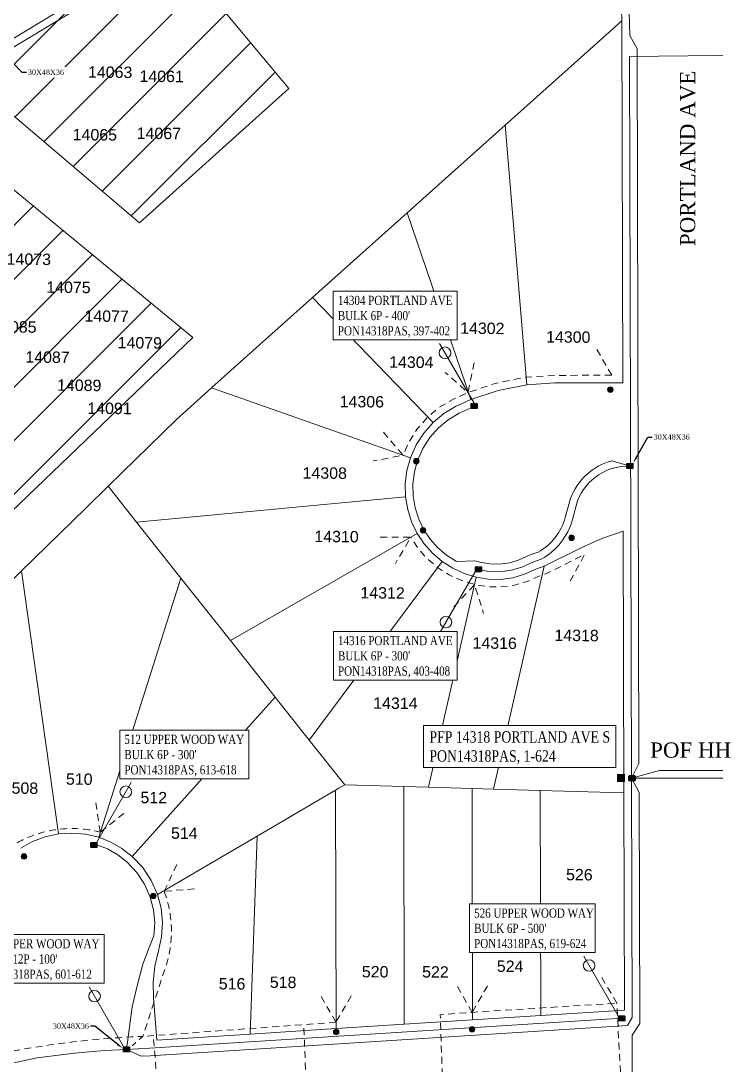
# Model space of a CAD drawing. Header units: feet. Extents: x 2808417 to 2820762, y 948624 to 970780.
# Drawn here: x 2814332 to 2814789, y 964691 to 965377 of the extents above; entities that cross this region are included whole.
import ezdxf
from ezdxf import colors
from ezdxf.entities.mleader import LeaderData, LeaderLine
from ezdxf.enums import TextEntityAlignment as Align
from ezdxf.lldxf.tags import DXFTag
from ezdxf.math import Vec2, Vec3

# ---------------------------------------------------------------- set-up
doc = ezdxf.new("R2010")
doc.units = ezdxf.units.FT
doc.header["$LTSCALE"] = 0.015
doc.header["$MEASUREMENT"] = 0
doc.set_wipeout_variables(frame=1)
doc.linetypes.add('DASHED', pattern=[5, 3, -2])
for name, color, linetype in [('144B', 112, '144B'), ('288A', 112, '288A'), ('288B', 112, '288B'), ('72A', 112, '72A'), ('Dakota County Addresses', 7, 'Continuous'), ('Dakota County Parcels', 7, 'Continuous'), ('DETAIL', 7, 'Continuous'), ('DROP BURIED', 7, 'DASHED'), ('NOTES', 7, 'Continuous'), ('PROP_TEL', 6, 'Continuous'), ('STREET NAME', 7, 'Continuous'), ('TAIL', 1, 'MST'), ('TELEPHONE STRUCT-EX', 30, 'Continuous'), ('TELEPHONE STRUCT-PROP', 6, 'Continuous'), ('TERMINALS', 7, 'Continuous')]:
    doc.layers.add(name, color=color, linetype=linetype)
doc.layers.add('RUNNING LINE (UNDERGROUND)', color=10, linetype='Continuous', lineweight=40)
doc.styles.add('Dimensions 100', font='arial.ttf')
doc.styles.add('Line', font='txt.shx', dxfattribs={"height": 3})
doc.styles.add('SIMPLEX', font='times.ttf', dxfattribs={"width": 0.8})
doc.styles.get("Standard").update_dxf_attribs({"font": 'times.ttf'})
doc.styles.add('Utilities', font='arial.ttf', dxfattribs={"height": 2.5})
tags = doc.linetypes.add('144B', pattern='A,80,-5,["144B",Line,S=1.5,R=0,X=0,Y=-1.5],-24', length=109).pattern_tags.tags
tags[6] = DXFTag(74, 10)
tags = doc.linetypes.add('288A', pattern='A,80,-5,["288A",Line,S=1.5,R=0,X=0,Y=-1.5],-24', length=109).pattern_tags.tags
tags[6] = DXFTag(74, 10)
tags = doc.linetypes.add('288B', pattern='A,80,-5,["288B",Line,S=1.5,R=0,X=0,Y=-1.5],-24', length=109).pattern_tags.tags
tags[6] = DXFTag(74, 10)
tags = doc.linetypes.add('72A', pattern='A,80,-5,["72A",Line,S=1.5,R=0,X=0,Y=-1.5],-20', length=105).pattern_tags.tags
tags[6] = DXFTag(74, 10)
tags = doc.linetypes.add('MST', pattern='A,5,-5,5,-5,["TAIL",Line,S=1.5,R=0,X=0,Y=-1.5],-20', length=40).pattern_tags.tags
tags[10] = DXFTag(74, 10)

# ---------------------------------------------------------------- blocks, each defined once
blk = doc.blocks.new('ACMAP_ANN_TEMPLATE_Dakota County Addresses')
at = {"layer": 'Dakota County Addresses', "style": 'Dimensions 100'}
blk.add_attdef('DakotaCountyAddress', text='', height=50, dxfattribs=at).set_placement((0, 0), align=Align.CENTER)
blk = doc.blocks.new('NEW HH')
at = {"ltscale": 40, "true_color": 0xffffff}
h = blk.add_hatch(color=7, dxfattribs=at)
h.dxf.hatch_style = 1
h.paths.add_polyline_path([(-0.061, -0.031, 0.414214), (-0.046, -0.046), (0.046, -0.046, 0.414214), (0.061, -0.031), (0.061, 0.031, 0.414214), (0.046, 0.046), (-0.046, 0.046, 0.414214), (-0.061, 0.031)])
at = {"layer": 'RUNNING LINE (UNDERGROUND)', "color": 6, "lineweight": 0, "const_width": 0.005, "flags": 128}
blk.add_lwpolyline([(-0.061, 0.031), (-0.061, -0.031, 0.414214), (-0.046, -0.046), (0.046, -0.046, 0.414214), (0.061, -0.031), (0.061, 0.031, 0.414214), (0.046, 0.046), (-0.046, 0.046, 0.414214)], format="xyb", close=True, dxfattribs=at)
at = {"layer": 'TELEPHONE STRUCT-PROP', "color": 18, "true_color": 0x000000, "style": 'Utilities'}
blk.add_text('HH', height=0.05, dxfattribs=at).set_placement((0, 0), align=Align.MIDDLE_CENTER)
blk = doc.blocks.new('Proposed FlowerPot')
at = {"lineweight": 5, "ltscale": 100, "true_color": 0xffffff}
h = blk.add_hatch(color=7, dxfattribs=at)
h.dxf.hatch_style = 1
h.paths.add_polyline_path([(0, 0.06, 0.414214), (-0.06, 0, 0.414214), (0, -0.06, 0.414214), (0.06, 0, 0.414214)])
at = {"lineweight": 5, "ltscale": 100}
blk.add_circle((0, 0), 0.0604, dxfattribs=at)
at = {"layer": 'RUNNING LINE (UNDERGROUND)', "color": 6, "lineweight": 5, "const_width": 0.00907, "flags": 128}
blk.add_lwpolyline([(-0.06, 0, -0.414214), (0, 0.06, -0.414214), (0.06, 0, -0.414214), (0, -0.06, -0.414214), (-0.06, 0)], format="xyb", dxfattribs=at)
at = {"color": 18, "linetype": 'ByBlock', "lineweight": 5, "ltscale": 100, "true_color": 0x000000, "style": 'Dimensions 100'}
blk.add_text('F', height=0.0744, dxfattribs=at).set_placement((-0.029, -0.037))
blk = doc.blocks.new('PFP')
at = {"color": 6}
blk.add_wipeout([(-0.121, 0.121), (0.121, 0.121), (0.121, -0.121), (-0.121, -0.121)], dxfattribs=at)
at = {"ltscale": 40, "true_color": 0xffffff}
h = blk.add_hatch(color=7, dxfattribs=at)
h.dxf.hatch_style = 1
h.paths.add_polyline_path([(-0.121, -0.121), (0.121, -0.121), (0.121, 0.121), (-0.121, 0.121)])
at = {"layer": 'RUNNING LINE (UNDERGROUND)', "color": 6, "lineweight": 0, "const_width": 0.0181, "flags": 128}
blk.add_lwpolyline([(-0.121, 0.121), (0.121, 0.121), (0.121, -0.121), (-0.121, -0.121)], close=True, dxfattribs=at)
at = {"layer": 'RUNNING LINE (UNDERGROUND)', "color": 18, "lineweight": 0, "true_color": 0x000000, "const_width": 0.0181, "flags": 128}
for points in [[(-0.084, -0.084), (0.084, 0.084)], [(-0.084, 0.084), (0.084, -0.084)]]:
    blk.add_lwpolyline(points, dxfattribs=at)
blk = doc.blocks.new('TERMINAL')
at = {"lineweight": 5, "ltscale": 0.5, "flags": 128}
blk.add_lwpolyline([(-0.07, -0.65), (-0.07, 44.75)], dxfattribs=at)
at = {"lineweight": 5, "ltscale": 0.5}
blk.add_circle((-0.07, 37.61), 3.83, dxfattribs=at)
blk = doc.blocks.new('EX HH')
at = {"ltscale": 40, "true_color": 0xffffff}
h = blk.add_hatch(color=7, dxfattribs=at)
h.dxf.hatch_style = 1
h.paths.add_polyline_path([(-0.061, -0.031, 0.414214), (-0.046, -0.046), (0.046, -0.046, 0.414214), (0.061, -0.031), (0.061, 0.031, 0.414214), (0.046, 0.046), (-0.046, 0.046, 0.414214), (-0.061, 0.031)])
at = {"color": 30, "const_width": 0.005, "flags": 128}
blk.add_lwpolyline([(-0.061, 0.031), (-0.061, -0.031, 0.414214), (-0.046, -0.046), (0.046, -0.046, 0.414214), (0.061, -0.031), (0.061, 0.031, 0.414214), (0.046, 0.046), (-0.046, 0.046, 0.414214)], format="xyb", close=True, dxfattribs=at)
at = {"layer": 'RUNNING LINE (UNDERGROUND)', "color": 7, "lineweight": -3, "flags": 128}
blk.add_lwpolyline([(-0.054, 0.031), (-0.054, -0.031, 0.414214), (-0.046, -0.038), (0.046, -0.038, 0.414214), (0.054, -0.031), (0.054, 0.031, 0.414214), (0.046, 0.038), (-0.046, 0.038, 0.414214)], format="xyb", close=True, dxfattribs=at)
at = {"layer": 'TELEPHONE STRUCT-PROP', "color": 30, "style": 'Utilities'}
blk.add_text('HH', height=0.05, dxfattribs=at).set_placement((0, 0), align=Align.MIDDLE_CENTER)

msp = doc.modelspace()

# ---------------------------------------------------------------- linework, layer by layer
at = {"layer": '144B', "lineweight": 5, "ltscale": 50, "flags": 128}
msp.add_lwpolyline([(2814732.85, 964879.36), (2814737.88, 964869.94), (2814738.27, 964718.04), (2814733.29, 964710.21), (2814733.4, 964666.55), (2814734.25, 964343.56), (2814734.39, 964288.65), (2814735.66, 963801.1), (2814736.5, 963481.3)], dxfattribs=at)
at = {"layer": 'Dakota County Parcels', "lineweight": 5}
for p, q in [((2814726.55, 965377.26), (2814720.9, 965578.69)), ((2814320.43, 965356.21), (2814551.47, 965496.23)), ((2814649.89, 965308.66), (2814726.55, 965377.26)), ((2814727.17, 965139.28), (2814726.55, 965377.26)), ((2814585.44, 965250.98), (2814649.89, 965308.66)), ((2814649.89, 965308.66), (2814664.03, 965137.95)), ((2814523.23, 965195.3), (2814585.44, 965250.98)), ((2814585.44, 965250.98), (2814627.3, 965128.23)), ((2814478.14, 965154.96), (2814523.23, 965195.3)), ((2814523.23, 965195.3), (2814602.47, 965113.2)), ((2814456.91, 965135.96), (2814478.14, 965154.96)), ((2814433.84, 965115.25), (2814456.91, 965135.96)), ((2814456.91, 965135.96), (2814587.55, 965089.96)), ((2814682.49, 965139.17), (2814664.03, 965137.95)), ((2814682.49, 965139.17), (2814727.17, 965139.28)), ((2814627.3, 965128.23), (2814617.31, 965123.69)), ((2814388.8, 965071.23), (2814433.84, 965115.25)), ((2814374.12, 965056.85), (2814388.8, 965071.23)), ((2814388.8, 965071.23), (2814407.45, 965047.69)), ((2814407.45, 965047.69), (2814584.41, 965064.39)), ((2814331.94, 965015.55), (2814374.12, 965056.85)), ((2814407.45, 965047.69), (2814436.63, 965010.89)), ((2814469.25, 964969.73), (2814592.09, 965040.18)), ((2814727.87, 964869.63), (2814727.42, 965041.78)), ((2814675.51, 965018.64), (2814699.89, 965030.83)), ((2814521.11, 964904.3), (2814608.38, 965021.86)), ((2814261.68, 964946.75), (2814331.94, 965015.55)), ((2814331.94, 965015.55), (2814356.21, 964842.6)), ((2814642.16, 964872.1), (2814675.51, 965018.64)), ((2814670.01, 965016.75), (2814675.51, 965018.64)), ((2814382.66, 964840.38), (2814436.63, 965010.89)), ((2814436.63, 965010.89), (2814469.25, 964969.73)), ((2814599.38, 964873.33), (2814630.82, 965011.53)), ((2814469.25, 964969.73), (2814498.74, 964932.53)), ((2814404.65, 964827.81), (2814498.74, 964932.53)), ((2814498.74, 964932.53), (2814521.11, 964904.3)), ((2814521.11, 964904.3), (2814544.4, 964874.92)), ((2814540.62, 964872.7), (2814544.4, 964874.92)), ((2814544.4, 964874.92), (2814583.15, 964873.81)), ((2814486.78, 964841.16), (2814538.25, 964871.3)), ((2814538.25, 964871.3), (2814540.62, 964872.7)), ((2814538.66, 964714.56), (2814538.25, 964871.3)), ((2814583.15, 964873.81), (2814599.38, 964873.33)), ((2814583.55, 964717.42), (2814583.15, 964873.81)), ((2814599.38, 964873.33), (2814628.06, 964872.51)), ((2814628.06, 964872.51), (2814642.16, 964872.1)), ((2814628.46, 964720.3), (2814628.06, 964872.51)), ((2814642.16, 964872.1), (2814672.97, 964871.21)), ((2814673.36, 964723.15), (2814672.97, 964871.21)), ((2814672.97, 964871.21), (2814727.87, 964869.63)), ((2814728.24, 964726.65), (2814727.87, 964869.63)), ((2814421.25, 964802.78), (2814486.78, 964841.16)), ((2814482.28, 964710.97), (2814486.78, 964841.16)), ((2814418.64, 964734.74), (2814420.89, 964707.06)), ((2814673.36, 964723.15), (2814728.24, 964726.65)), ((2814538.66, 964714.56), (2814583.55, 964717.42)), ((2814583.55, 964717.42), (2814628.46, 964720.3)), ((2814628.46, 964720.3), (2814673.36, 964723.15)), ((2814420.89, 964707.06), (2814482.28, 964710.97)), ((2814482.28, 964710.97), (2814538.66, 964714.56))]:
    msp.add_line(p, q, dxfattribs=at)
for points in [[(2814664.03, 965137.95), (2814645.35, 965134.28), (2814627.3, 965128.23)], [(2814617.31, 965123.69), (2814609.49, 965119), (2814602.47, 965113.2)], [(2814602.47, 965113.2), (2814596.32, 965106.25), (2814591.31, 965098.44), (2814587.55, 965089.96)], [(2814587.55, 965089.96), (2814585.28, 965081.61), (2814584.22, 965073.04), (2814584.41, 965064.39)], [(2814584.41, 965064.39), (2814585.81, 965055.99), (2814588.39, 965047.86), (2814592.09, 965040.18)], [(2814592.09, 965040.18), (2814596.67, 965033.35), (2814602.13, 965027.2), (2814608.38, 965021.86)], [(2814727.42, 965041.78), (2814713.42, 965036.89), (2814699.89, 965030.83)], [(2814608.38, 965021.86), (2814615.36, 965017.39), (2814622.89, 965013.93), (2814630.82, 965011.53)], [(2814630.82, 965011.53), (2814638.8, 965010.18), (2814646.89, 965010.04), (2814654.9, 965011.11), (2814662.67, 965013.36), (2814670.01, 965016.75)], [(2814356.21, 964842.6), (2814347.5, 964840.7), (2814339.17, 964837.54), (2814331.4, 964833.19)], [(2814382.66, 964840.38), (2814373.98, 964842.42), (2814365.1, 964843.17), (2814356.21, 964842.6)], [(2814404.65, 964827.81), (2814397.94, 964833.02), (2814390.56, 964837.24), (2814382.66, 964840.38)], [(2814421.25, 964802.78), (2814417.15, 964812.02), (2814411.57, 964820.44), (2814404.65, 964827.81)], [(2814421.96, 964765.79), (2814423.98, 964774.96), (2814424.53, 964784.34), (2814423.62, 964793.69), (2814421.25, 964802.78)], [(2814421.96, 964765.79), (2814419.57, 964755.6), (2814418.46, 964745.2), (2814418.64, 964734.74)]]:
    msp.add_lwpolyline(points, dxfattribs=at)
at = {"layer": 'DROP BURIED', "lineweight": 5, "ltscale": 100, "flags": 128}
for points in [[(2814719.87, 965144.26), (2814709.94, 965161.62)], [(2814629.42, 965152.49), (2814625.47, 965132.88), (2814610.46, 965146.11)], [(2814719.87, 965144.26), (2814682.32, 965144.16), (2814663.38, 965142.92), (2814644.07, 965139.12), (2814625.47, 965132.88), (2814614.98, 965128.12), (2814606.6, 965123.09), (2814598.99, 965116.8), (2814592.32, 965109.28), (2814586.89, 965100.82), (2814582.82, 965091.62)], [(2814569.8, 965106.81), (2814582.82, 965091.62), (2814563.16, 965087.94)], [(2814567.75, 965037.75), (2814587.75, 965037.69), (2814577.7, 965020.4)], [(2814692.63, 965008.76), (2814702.12, 965026.36), (2814677.45, 965014.02), (2814671.88, 965012.11), (2814664.42, 965008.67), (2814655.94, 965006.2), (2814647.17, 965005.03), (2814638.34, 965005.19), (2814629.68, 965006.65), (2814621.11, 965009.24), (2814612.95, 965012.99), (2814605.39, 965017.83), (2814598.62, 965023.62), (2814592.7, 965030.28), (2814587.75, 965037.69)], [(2814616.12, 964991.97), (2814629.71, 965006.64), (2814635.62, 964987.53)], [(2814609.54, 964653.95), (2814607.2, 964723.71), (2814628.14, 964725.29), (2814723.24, 964731.33)], [(2814538.61, 964718.83), (2814411.67, 964709.44)], [(2814520.1, 964650.33), (2814517.49, 964717.27)], [(2814423.8, 964643.18), (2814418.59, 964709.95)]]:
    msp.add_lwpolyline(points, dxfattribs=at)
at = {"layer": 'DROP BURIED', "lineweight": 5, "ltscale": 100}
for points in [[(2814399.29, 964856.12), (2814383.59, 964843.73), (2814380.71, 964863.52)], [(2814445.61, 964806.49), (2814425.68, 964804.91), (2814434.28, 964822.97)], [(2814723.24, 964731.33), (2814713.15, 964748.6)], [(2814638.17, 964742.59), (2814628.14, 964725.29), (2814618.17, 964742.62)], [(2814548.64, 964736.14), (2814538.61, 964718.83), (2814528.64, 964736.17)], [(2814716.86, 964646.07), (2814726.81, 964663.41), (2814723.24, 964731.33)]]:
    msp.add_lwpolyline(points, dxfattribs=at)
at = {"layer": 'DROP BURIED', "lineweight": 5, "ltscale": 100, "flags": 128}
for points in [[(2814300.75, 964786.58, -0.248996), (2814328.88, 964836.71, -0.194845), (2814383.59, 964843.73)], [(2814425.68, 964804.91, -0.176343), (2814426.4, 964754.43), (2814411.67, 964709.44), (2814404.57, 964703.16)]]:
    msp.add_lwpolyline(points, format="xyb", dxfattribs=at)
at = {"layer": 'NOTES', "color": 30, "lineweight": 5, "ltscale": 1.5, "flags": 128}
for points in [[(2814113.7, 965562.44), (2814036.38, 965485.95), (2814180.29, 965344.06), (2814302.65, 965335.3), (2814409.5, 965244.4), (2814507.55, 965332.84), (2814436.58, 965418.2), (2814389.9, 965481.3), (2814378.33, 965565.45)], [(2813866.65, 965463.2), (2813975.54, 965365.04), (2814082.06, 965253.37), (2814106.71, 965228.67), (2814144.07, 965109.14), (2814260.12, 964992.25), (2814444.53, 965169.06), (2814275.61, 965308.17), (2814164.94, 965320.7), (2813944.93, 965538.68)]]:
    msp.add_lwpolyline(points, close=True, dxfattribs=at)
at = {"layer": 'TAIL', "lineweight": 5, "ltscale": 40, "flags": 128}
for points in [[(2814629.37, 965123.67), (2814619.63, 965119.25), (2814612.39, 965114.91), (2814605.96, 965109.59), (2814600.32, 965103.22), (2814595.72, 965096.06), (2814592.27, 965088.28), (2814590.2, 965080.65), (2814589.23, 965072.78), (2814589.4, 965064.86), (2814590.69, 965057.16), (2814593.05, 965049.71), (2814596.44, 965042.67), (2814600.63, 965036.41), (2814605.64, 965030.78), (2814611.36, 965025.88), (2814617.89, 965021.71), (2814630.01, 965022.22), (2814633.11, 965021.29), (2814639.72, 965020.17), (2814646.31, 965020.05), (2814652.84, 965020.92), (2814659.16, 965022.76), (2814666.28, 965026.05), (2814671.51, 965027.84, 0.19586), (2814689.37, 965050.67), (2814692.72, 965063.12, -0.239714), (2814719.86, 965088.07), (2814732.31, 965084.54)], [(2814631.97, 965016.41), (2814639.26, 965015.17), (2814646.6, 965015.05), (2814653.87, 965016.02), (2814660.92, 965018.06), (2814668.15, 965021.4), (2814673.57, 965023.26, 0.199007), (2814694.19, 965049.33), (2814697.48, 965061.59, -0.323011), (2814732.31, 965084.54)]]:
    msp.add_lwpolyline(points, format="xyb", dxfattribs=at)
for points in [[(2814732.85, 964879.36), (2814751.32, 964884.36), (2814807.87, 964884.36), (2814807.73, 964939.31), (2814872.42, 964940.39), (2814878.65, 964938.45), (2814887.56, 964930.42), (2814961.07, 964907.45), (2814969.95, 964905.45), (2814978.84, 964904.91), (2814987.72, 964905.83), (2815002.45, 964910.74), (2815010.03, 964915.43), (2815016.79, 964921.26), (2815022.52, 964928.09), (2815027.07, 964935.77), (2815030.15, 964943.53), (2815032.02, 964951.68), (2815032.64, 964960.01), (2815031.91, 964968.8), (2815029.79, 964977.36), (2815026.17, 964985.84)], [(2814732.85, 964879.36), (2814812.88, 964879.36), (2814812.74, 964934.4), (2814871.7, 964935.38), (2814874.1, 964934.63)], [(2814400.87, 964700.96), (2814404.67, 964728.83), (2814408.45, 964744.55), (2814411.77, 964756.93), (2814415.9, 964767.85), (2814419.01, 964775.65), (2814419.52, 964784.24), (2814418.68, 964792.81), (2814416.52, 964801.12), (2814412.75, 964809.6), (2814407.63, 964817.32), (2814401.27, 964824.1), (2814395.15, 964828.86), (2814388.38, 964832.73), (2814380.81, 964835.73)], [(2814726.82, 964721.53), (2814416.3, 964701.76), (2814400.87, 964700.96)]]:
    msp.add_lwpolyline(points, dxfattribs=at)

# ---------------------------------------------------------------- block references
at = {"lineweight": 5}
for name, p, xscale, yscale, zscale in [('Proposed FlowerPot', (2814718.98, 965134.81), 30, 30, 30), ('NEW HH', (2814629.45, 965124.04), 40, 40, 40), ('Proposed FlowerPot', (2814591.41, 965087.77), 30, 30, 30), ('NEW HH', (2814731.87, 965084.62), 40, 40, 40), ('Proposed FlowerPot', (2814595.83, 965042.24), 30, 30, 30), ('Proposed FlowerPot', (2814693.5, 965037.33), 30, 30, 30), ('NEW HH', (2814632.28, 965016.68), 40, 40, 40), ('NEW HH', (2814379.52, 964835.37), 40, 40, 40), ('Proposed FlowerPot', (2814333.58, 964827.82), 30, 30, 30), ('Proposed FlowerPot', (2814418.6, 964801.87), 30, 30, 30), ('NEW HH', (2814726.45, 964721.32), 40, 40, 40), ('Proposed FlowerPot', (2814538.76, 964712.38), 30, 30, 30), ('Proposed FlowerPot', (2814628.13, 964714.2), 30, 30, 30), ('NEW HH', (2814400.87, 964700.98), 40, 40, 40)]:
    msp.add_blockref(name, p, dxfattribs=dict(at, xscale=xscale, yscale=yscale, zscale=zscale))
at = {"layer": 'Dakota County Addresses', "lineweight": 5, "xscale": 0.15, "yscale": 0.15, "zscale": 0.15, "rotation": 359.5015230000861}
for p, values in [((2814390.19, 965339.81), {'DakotaCountyAddress': '14063'}), ((2814424.01, 965337.06), {'DakotaCountyAddress': '14061'}), ((2814380.11, 965298.68), {'DakotaCountyAddress': '14065'}), ((2814422.17, 965299.58), {'DakotaCountyAddress': '14067'}), ((2814336.71, 965216.83), {'DakotaCountyAddress': '14073'}), ((2814362.76, 965198.35), {'DakotaCountyAddress': '14075'}), ((2814387.86, 965179.39), {'DakotaCountyAddress': '14077'}), ((2814327.22, 965172.3), {'DakotaCountyAddress': '14085'}), ((2814634.81, 965171.4), {'DakotaCountyAddress': '14302'}), ((2814691.31, 965165.67), {'DakotaCountyAddress': '14300'}), ((2814409.65, 965161.85), {'DakotaCountyAddress': '14079'}), ((2814349, 965152.4), {'DakotaCountyAddress': '14087'}), ((2814588.14, 965149.08), {'DakotaCountyAddress': '14304'}), ((2814369.84, 965133.91), {'DakotaCountyAddress': '14089'}), ((2814555.61, 965123.14), {'DakotaCountyAddress': '14306'}), ((2814389.73, 965118.75), {'DakotaCountyAddress': '14091'}), ((2814531.23, 965076.19), {'DakotaCountyAddress': '14308'}), ((2814538.97, 965034.43), {'DakotaCountyAddress': '14310'}), ((2814569.25, 964997.39), {'DakotaCountyAddress': '14312'}), ((2814642.94, 964964.35), {'DakotaCountyAddress': '14316'}), ((2814696.78, 964969.42), {'DakotaCountyAddress': '14318'}), ((2814577.66, 964924.83), {'DakotaCountyAddress': '14314'}), ((2814369.86, 964874.93), {'DakotaCountyAddress': '510'}), ((2814334.11, 964868.98), {'DakotaCountyAddress': '508'}), ((2814418.83, 964862.78), {'DakotaCountyAddress': '512'}), ((2814438.92, 964839.36), {'DakotaCountyAddress': '514'}), ((2814698.61, 964812.1), {'DakotaCountyAddress': '526'}), ((2814653.1, 964751.84), {'DakotaCountyAddress': '524'}), ((2814564.37, 964748.26), {'DakotaCountyAddress': '520'}), ((2814603.97, 964748.13), {'DakotaCountyAddress': '522'}), ((2814470.32, 964740.33), {'DakotaCountyAddress': '516'}), ((2814503.87, 964741.29), {'DakotaCountyAddress': '518'})]:
    msp.add_blockref('ACMAP_ANN_TEMPLATE_Dakota County Addresses', p, dxfattribs=at).add_auto_attribs(values)
at = {"layer": 'TERMINALS', "lineweight": 5, "ltscale": 0.5, "xscale": -1, "rotation": 30.00000000000006}
for p in [(2814629.07, 965126.4), (2814723.81, 964723.49), (2814398.65, 964703.33)]:
    msp.add_blockref('TERMINAL', p, dxfattribs=at)
at = {"layer": 'TERMINALS', "lineweight": 5, "ltscale": 0.5, "rotation": 150}
msp.add_blockref('TERMINAL', (2814629.64, 965014.51), dxfattribs=at)

# ---------------------------------------------------------------- texts
at = {"layer": 'STREET NAME', "lineweight": 5, "ltscale": 40, "insert": (2814764.8, 965229.2), "char_height": 10, "attachment_point": 1, "rotation": 90}
msp.add_mtext('PORTLAND AVE', dxfattribs=at)
at = {"layer": 'TELEPHONE STRUCT-EX', "lineweight": 5, "insert": (2814745.16, 964902.77), "char_height": 10, "attachment_point": 1}
msp.add_mtext('POF HH', dxfattribs=at)

# ---------------------------------------------------------------- next in the draw order: block references
at = {"layer": 'PROP_TEL', "lineweight": 5, "xscale": 20, "yscale": 20, "zscale": 20}
msp.add_blockref('PFP', (2814726.02, 964879.32), dxfattribs=at)

# ---------------------------------------------------------------- next in the draw order: texts
at = {"layer": 'PROP_TEL', "lineweight": 5, "ltscale": 0.5, "insert": (2814600.02, 964910.14), "char_height": 7.5, "attachment_point": 1, "style": 'SIMPLEX', "bg_fill": 19, "box_fill_scale": 1.5, "bg_fill_color": 256, "bg_fill_transparency": 0}
msp.add_mtext('PFP 14318 PORTLAND AVE S\\PPON14318PAS, 1-624', dxfattribs=at)

# ---------------------------------------------------------------- next in the draw order: hatches: boundary and pattern name
at = {"layer": 'NOTES', "ltscale": 100}
h = msp.add_hatch(dxfattribs=at)
h.set_pattern_fill('ANSI31', color=30, scale=200)
h.paths.add_polyline_path([(2813981.23, 964784.4), (2813875.86, 964735.69), (2813831.22, 964833.43), (2813477.77, 964991.56), (2813618.97, 965225.94), (2813793.31, 965118.71), (2813857.27, 965023.93)])
h.paths.add_polyline_path([(2813668.97, 965260.72), (2813827.03, 965141.11), (2814018.03, 964782.54), (2814132.88, 964839.94), (2814239.08, 964948.93), (2814092.91, 965112.9), (2814067.94, 965212.38), (2814027.94, 965270.58), (2813845.3, 965438.98)])
h.paths.add_polyline_path([(2813866.65, 965463.2), (2813975.54, 965365.04), (2814082.06, 965253.37), (2814106.71, 965228.67), (2814144.07, 965109.14), (2814260.12, 964992.25), (2814444.53, 965169.06), (2814275.61, 965308.17), (2814164.94, 965320.7), (2813944.93, 965538.68)])
h.paths.add_polyline_path([(2814113.7, 965562.44), (2814036.38, 965485.95), (2814180.29, 965344.06), (2814302.65, 965335.3), (2814409.5, 965244.4), (2814507.55, 965332.84), (2814436.58, 965418.2), (2814389.9, 965481.3), (2814378.33, 965565.45)])
h.paths.add_polyline_path([(2814022.02, 965592.71), (2814076.04, 965660.83), (2814614.05, 966140.24), (2814704.23, 966140.24), (2814702.31, 965936.21), (2814649.24, 965883.16), (2814559.07, 965793.03), (2814531.52, 965739.2), (2814530.28, 965596.68)])

# ---------------------------------------------------------------- next in the draw order: linework, layer by layer
at = {"layer": '288A', "lineweight": 5, "ltscale": 50, "flags": 128}
msp.add_lwpolyline([(2814218.97, 965263.13), (2814272.65, 965323.03), (2814286.4, 965336.92), (2814301.54, 965349.48), (2814317.73, 965360.42), (2814548.76, 965500.43), (2814563.33, 965510.39), (2814576.63, 965521.8), (2814588.59, 965534.6), (2814599.08, 965548.62), (2814607.97, 965563.72), (2814615.27, 965579.94), (2814619.74, 965591.44), (2814622.98, 965608.61), (2814625.02, 965643.29), (2814625.7, 965676.17), (2814630.2, 965691.93), (2814640.56, 965709.48), (2814652.51, 965724.16), (2814680.21, 965743.06), (2814703.18, 965752.07), (2814716.92, 965752.52), (2814727.04, 965752.61), (2814725.9, 965578.8), (2814731.82, 965367.59), (2814736.6, 965358.87), (2814737.83, 964888.97), (2814732.85, 964879.36)], dxfattribs=at)
at = {"layer": '288B', "lineweight": 5, "ltscale": 50, "flags": 128}
msp.add_lwpolyline([(2815804.48, 965051.73), (2815794.66, 965002.71), (2815629.27, 965035.85), (2815560.69, 965050.06), (2815550.98, 965051.63), (2815541.55, 965054.25), (2815510.13, 965062.09), (2815474.86, 965073.55), (2815449.98, 965082.89), (2815424.73, 965094.75), (2815389.68, 965112.9), (2815365.67, 965127.15), (2815342.35, 965142.54), (2815319.68, 965159.1), (2815317.83, 965161.76), (2815316.38, 965162.83), (2815313.6, 965171.11), (2815278.18, 965197.3), (2815232.81, 965232.16), (2815221.37, 965234.65), (2815151.03, 965288.7), (2815140.92, 965297.8), (2815122.54, 965310.47), (2815101.19, 965322.99), (2815078.93, 965333.67), (2815056.38, 965342.29), (2815036.3, 965348.12), (2815020.27, 965351.41), (2815010.67, 965352.6), (2815004.62, 965358.45), (2814985.33, 965360.73), (2814959.47, 965361.98), (2814934.65, 965362.61), (2814881.44, 965360.59), (2814877.48, 965360.54), (2814865.58, 965355.4), (2814731.61, 965353.81), (2814732.85, 964879.36)], dxfattribs=at)
at = {"layer": '72A', "lineweight": 5, "ltscale": 50, "flags": 128}
msp.add_lwpolyline([(2814732.85, 964879.36), (2814733.26, 964721.94), (2814730.26, 964716.74), (2814416.59, 964696.77), (2814410.48, 964696.45), (2814400.87, 964700.96), (2814386.42, 964700.22), (2814366.75, 964698.42), (2814342.25, 964695.27), (2814322.75, 964691.16), (2814296.41, 964684.16), (2814270.81, 964675.32), (2814245.92, 964664.64), (2814221.87, 964652.18), (2814201.24, 964639.58), (2814181.45, 964625.67), (2814164.32, 964611.94), (2814148.02, 964597.23), (2814132.63, 964581.56), (2814124.43, 964572.17), (2814121.47, 964561.14), (2814015.72, 964432.47), (2814005.26, 964427.91), (2814002.77, 964416.71), (2813947.66, 964349.65), (2813939.48, 964338.77), (2813932.39, 964327.41), (2813926.23, 964315.31), (2813921.16, 964302.71), (2813917.22, 964289.77), (2813916.47, 964286.04), (2813909.68, 964277.62), (2813909.01, 964274.26), (2813907.44, 964257.23), (2813907.37, 964247.29), (2813910.08, 964127.91)], dxfattribs=at)

# ---------------------------------------------------------------- next in the draw order: block references
at = {"layer": 'TELEPHONE STRUCT-EX', "lineweight": 5, "xscale": 40, "yscale": 40, "zscale": 40}
msp.add_blockref('EX HH', (2814733.24, 964879.25), dxfattribs=at)

# ---------------------------------------------------------------- next in the draw order: texts
at = {"layer": 'TERMINALS', "lineweight": 5, "ltscale": 0.5, "char_height": 6, "attachment_point": 1, "style": 'SIMPLEX', "bg_fill": 19, "box_fill_scale": 1.5, "bg_fill_color": 256, "bg_fill_transparency": 0}
for s, insert in [("14304 PORTLAND AVE\\PBULK 6P - 400'\\PPON14318PAS, 397-402", (2814539.88, 965196.48)), ("14316 PORTLAND AVE\\PBULK 6P - 300'\\PPON14318PAS, 403-408", (2814539.96, 964972.75)), ("516 UPPER WOOD WAY\\PBULK 12P - 100'\\PPON14318PAS, 601-612", (2814304.42, 964773.41))]:
    msp.add_mtext(s, dxfattribs=dict(at, insert=insert))
at = {"layer": 'TERMINALS', "lineweight": 5, "ltscale": 0.5, "insert": (2814629.47, 964793.57), "char_height": 6, "width": 76.5335, "attachment_point": 1, "style": 'SIMPLEX', "bg_fill": 19, "box_fill_scale": 1.5, "bg_fill_color": 256, "bg_fill_transparency": 0}
msp.add_mtext("526 UPPER WOOD WAY\\PBULK 6P - 500'\\PPON14318PAS, 619-624", dxfattribs=at)

# ---------------------------------------------------------------- next in the draw order: leaders
at = {"layer": 'DETAIL', "lineweight": 5, "ltscale": 5}
ml = msp.add_multileader_mtext('Standard', dxfattribs=at)
ml.set_content('30X48X36', color=256)
ml.set_leader_properties()
ml.build(insert=Vec2(0, 0))
ml.multileader.update_dxf_attribs({"has_text_frame": 1, "text_left_attachment_type": 2, "text_right_attachment_type": 2, "dogleg_length": 3})
ctx = ml.context
ctx.base_point, ctx.char_height, ctx.landing_gap_size, ctx.plane_origin = Vec3(2814335.2, 965343.49), 3.5, 1.5, Vec3(2814328.56, 965405.14)
ctx.left_attachment, ctx.right_attachment, ctx.text_align_type = 2, 2, 1
notes = []
notes.append((ctx, [(1, (1, 1, 0), (2814332.2, 965343.49), (1, 0), 3, [(0, [(2814317.9, 965358.31)], 0, [])])]))
ctx.mtext.insert, ctx.mtext.alignment, ctx.mtext.flow_direction = Vec3(2814347.98, 965345.27), 2, 5
ctx.mtext.has_bg_fill, ctx.mtext.bg_color, ctx.mtext.bg_scale_factor, ctx.mtext.bg_transparency, ctx.mtext.use_window_bg_color = 1, -1027028792, 1.5, 0, 1
ml = msp.add_multileader_mtext('Standard', dxfattribs=at)
ml.set_content('30X48X36', color=256)
ml.set_leader_properties()
ml.build(insert=Vec2(0, 0))
ml.multileader.update_dxf_attribs({"has_text_frame": 1, "text_left_attachment_type": 2, "text_right_attachment_type": 2, "dogleg_length": 3})
ctx = ml.context
ctx.base_point, ctx.char_height, ctx.landing_gap_size, ctx.plane_origin = Vec3(2814746.54, 965103.61), 3.5, 1.5, Vec3(2814747.08, 965145.58)
ctx.left_attachment, ctx.right_attachment, ctx.text_align_type = 2, 2, 1
notes.append((ctx, [(1, (1, 1, 0), (2814743.54, 965103.61), (1, 0), 3, [(0, [(2814734.05, 965086.54)], 0, [])])]))
ctx.mtext.insert, ctx.mtext.alignment, ctx.mtext.flow_direction = Vec3(2814759.32, 965105.39), 2, 5
ctx.mtext.has_bg_fill, ctx.mtext.bg_color, ctx.mtext.bg_scale_factor, ctx.mtext.bg_transparency, ctx.mtext.use_window_bg_color = 1, -1027028792, 1.5, 0, 1
ml = msp.add_multileader_mtext('Standard', dxfattribs=at)
ml.set_content('30X48X36', color=256)
ml.set_leader_properties()
ml.build(insert=Vec2(0, 0))
ml.multileader.update_dxf_attribs({"has_text_frame": 1, "text_left_attachment_type": 2, "text_right_attachment_type": 2, "dogleg_length": 3})
ctx = ml.context
ctx.base_point, ctx.char_height, ctx.landing_gap_size, ctx.plane_origin = Vec3(2814351.61, 964716.25), 3.5, 1.5, Vec3(2814342.77, 964760.73)
ctx.left_attachment, ctx.right_attachment, ctx.text_align_type = 2, 2, 1
notes.append((ctx, [(0, (1, 1, 0), (2814380.17, 964716.25), (-1, 0), 3, [(0, [(2814398.3, 964701.68)], 0, [])])]))
ctx.mtext.insert, ctx.mtext.alignment, ctx.mtext.flow_direction = Vec3(2814364.39, 964718.03), 2, 5
ctx.mtext.has_bg_fill, ctx.mtext.bg_color, ctx.mtext.bg_scale_factor, ctx.mtext.bg_transparency, ctx.mtext.use_window_bg_color = 1, -1027028792, 1.5, 0, 1
for ctx, leaders in notes:
    for number, flags, end, landing, length, lines in leaders:
        leader = LeaderData()
        leader.index, (leader.has_last_leader_line, leader.has_dogleg_vector, leader.attachment_direction) = number, flags
        leader.last_leader_point, leader.dogleg_vector, leader.dogleg_length = Vec3(end), Vec3(landing), length
        for number, points, colour, breaks in lines:
            line = LeaderLine()
            line.index, line.vertices, line.color, line.breaks = number, Vec3.list(points), colors.encode_raw_color(colour), breaks
            leader.lines.append(line)
        ctx.leaders.append(leader)

# ---------------------------------------------------------------- next in the draw order: linework, layer by layer
at = {"layer": 'DROP BURIED', "lineweight": 5, "ltscale": 100, "flags": 128}
msp.add_lwpolyline([(2814310.29, 964627.2), (2814290.14, 964691.94, -0.05167), (2814411.67, 964709.44)], format="xyb", dxfattribs=at)

# ---------------------------------------------------------------- next in the draw order: leaders
at = {"layer": 'DETAIL', "lineweight": 5, "ltscale": 5}
ml = msp.add_multileader_mtext('Standard', dxfattribs=at)
ml.set_content("100' LOOP\\PPON14318PAS, 193-252 RESERVED\\P13954 PLYMOUTH AVE\\P13956 PLYMOUTH AVE\\P13958 PLYMOUTH AVE\\P13960 PLYMOUTH AVE\\P13962 PLYMOUTH AVE\\P13964 PLYMOUTH AVE\\P13966 PLYMOUTH AVE\\P13968 PLYMOUTH AVE\\P13970 PLYMOUTH AVE\\P13972 PLYMOUTH AVE\\P13974 PLYMOUTH AVE\\P13976 PLYMOUTH AVE\\P13978 PLYMOUTH AVE\\P13980 PLYMOUTH AVE\\P13982 PLYMOUTH AVE\\P13984 PLYMOUTH AVE\\P13986 PLYMOUTH AVE\\P13988 PLYMOUTH AVE\\P13990 PLYMOUTH AVE\\P13992 PLYMOUTH AVE\\P13994 PLYMOUTH AVE\\P13996 PLYMOUTH AVE\\P13998 PLYMOUTH AVE\\P14000 PLYMOUTH AVE\\P14002 PLYMOUTH AVE\\P14004 PLYMOUTH AVE\\P14006 PLYMOUTH AVE\\P14008 PLYMOUTH AVE\\P14010 PLYMOUTH AVE\\P14012 PLYMOUTH AVE\\P14014 PLYMOUTH AVE\\P14016 PLYMOUTH AVE\\P14018 PLYMOUTH AVE\\P14020 PLYMOUTH AVE\\P14022 PLYMOUTH AVE\\P14024 PLYMOUTH AVE\\P14026 PLYMOUTH AVE\\P14028 PLYMOUTH AVE\\P14030 PLYMOUTH AVE\\P14032 PLYMOUTH AVE\\P14034 PLYMOUTH AVE\\P14036 PLYMOUTH AVE\\P14038 PLYMOUTH AVE\\P14040 PLYMOUTH AVE\\P14042 PLYMOUTH AVE\\P14044 PLYMOUTH AVE\\P14046 PLYMOUTH AVE\\P14048 PLYMOUTH AVE\\P14050 PLYMOUTH AVE\\P14052 PLYMOUTH AVE", color=256)
ml.set_leader_properties()
ml.build(insert=Vec2(0, 0))
ml.multileader.update_dxf_attribs({"text_left_attachment_type": 5, "text_right_attachment_type": 5, "dogleg_length": 3})
ctx = ml.context
ctx.base_point, ctx.char_height, ctx.landing_gap_size, ctx.plane_origin = Vec3(2814338.81, 965476.87), 3.5, 1.5, Vec3(2814477.27, 965467.6)
ctx.left_attachment, ctx.right_attachment = 5, 5
notes = []
notes.append((ctx, [(0, (1, 1, 0), (2814425.07, 965476.87), (-1, 0), 3, [(0, [(2814461.92, 965451.25)], 0, [])])]))
ctx.mtext.insert, ctx.mtext.flow_direction = Vec3(2814340.31, 965778.57), 5
ctx.mtext.has_bg_fill, ctx.mtext.bg_color, ctx.mtext.bg_scale_factor, ctx.mtext.bg_transparency, ctx.mtext.use_window_bg_color = 1, -1027028792, 1.5, 0, 1
for ctx, leaders in notes:
    for number, flags, end, landing, length, lines in leaders:
        leader = LeaderData()
        leader.index, (leader.has_last_leader_line, leader.has_dogleg_vector, leader.attachment_direction) = number, flags
        leader.last_leader_point, leader.dogleg_vector, leader.dogleg_length = Vec3(end), Vec3(landing), length
        for number, points, colour, breaks in lines:
            line = LeaderLine()
            line.index, line.vertices, line.color, line.breaks = number, Vec3.list(points), colors.encode_raw_color(colour), breaks
            leader.lines.append(line)
        ctx.leaders.append(leader)

# ---------------------------------------------------------------- next in the draw order: block references
at = {"layer": 'TERMINALS', "lineweight": 5, "ltscale": 0.5, "rotation": 329.9999999999999}
msp.add_blockref('TERMINAL', (2814381.74, 964837.72), dxfattribs=at)

# ---------------------------------------------------------------- next in the draw order: texts
at = {"layer": 'TERMINALS', "lineweight": 5, "ltscale": 0.5, "insert": (2814399.53, 964907.8), "char_height": 6, "attachment_point": 1, "style": 'SIMPLEX', "bg_fill": 19, "box_fill_scale": 1.5, "bg_fill_color": 256, "bg_fill_transparency": 0}
msp.add_mtext("512 UPPER WOOD WAY\\PBULK 6P - 300'\\PPON14318PAS, 613-618", dxfattribs=at)

doc.saveas('drawing.dxf')
